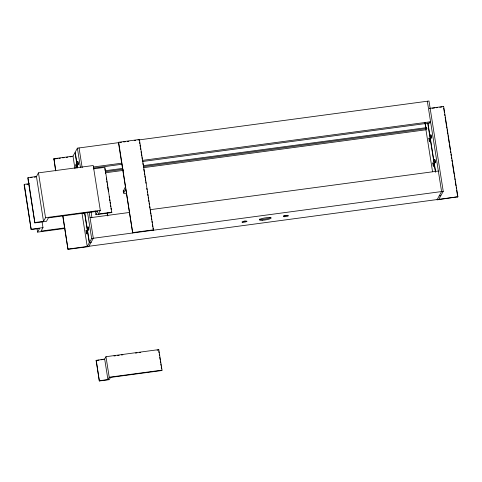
<?xml version="1.0" encoding="UTF-8"?>
<svg xmlns="http://www.w3.org/2000/svg" width="482" height="482" viewBox="0 0 482 482"><rect width="100%" height="100%" fill="white"/><g stroke="black" fill="none" stroke-linecap="round" stroke-linejoin="round"><path stroke-width="0.72" d="M76.427 167.935L75.879 164.549L76.114 167.863M83.591 212.767L83.5 213.381L83.253 212.899M29.39 183.672L24.323 184.347L24.1 184.757L31.173 229.595L39.596 228.468L37.578 232.119L64.962 228.45M111.975 212.176L98.286 214.014L100.304 210.357L93.231 165.519L38.464 172.863L36.451 176.514L28.022 177.647L27.799 178.051L34.873 222.895L46.459 221.34L48.363 217.888L97.858 211.249L95.954 214.701L111.752 212.58L104.901 167.332L93.369 168.881M55.611 170.893L53.918 158.729L72.993 156.168L75.023 152.493L77.475 168.037M31.173 229.595L24.323 184.347M34.873 222.895L28.022 177.647M118.59 142.648L77.403 148.173L75.198 152.173L77.65 167.718M35.096 222.491L43.525 221.358L45.537 217.701L38.464 172.863M42.054 221.756L42.982 227.637L41.078 231.089L64.715 227.92M153.083 228.004L153.427 230.209L139.4 139.485L118.668 142.268L118.452 142.666L125.41 186.805L123.272 191.27M89.224 212.363L93.309 238.277L88.718 246.591L67.992 249.369L62.913 215.737M139.184 139.888L139.4 139.485M68.167 249.049L87.236 246.495L89.266 242.814L84.483 212.46M91.104 242.271L89.447 242.494L91.652 238.494L87.561 212.586M126.537 193.559L125.049 193.758L123.597 193.324L125.736 188.854L132.701 232.993L118.668 142.268M96.099 360.464L104.678 359.048L105.98 356.698L158.789 349.613L162.03 370.14L161.807 370.544L110.492 377.424L109.257 379.659L99.334 380.991L96.099 360.464L98.93 360.084M99.334 380.991L96.255 360.181M99.491 380.708L107.92 379.575L109.215 377.225L105.98 356.698M158.789 349.613L158.572 350.016L157.084 350.215M143.281 165.627L426.672 127.61L426.823 128.555L426.16 129.754L143.516 167.67M142.793 161.476L429.914 122.958L430.577 121.759L142.708 160.373M443.476 106.769L443.651 106.45L429.715 108.317M137.979 140.045L428.992 101.009L443.241 191.336L441.036 195.331L439.379 195.553M427.335 101.232L441.584 191.553L436.993 199.873L457.9 196.77L443.651 106.45M119.934 142.467L121.572 142.25M123.633 141.973L125.302 141.75M127.332 141.473L128.815 141.274M134.249 140.551L135.743 140.346M53.743 159.048L57.442 158.548M58.925 158.349L60.407 158.156M62.624 157.855L64.106 157.656M66.329 157.361L67.811 157.162M70.029 156.861L71.511 156.662M429.408 108.655L430.89 108.456M432.372 108.257L434.589 107.956M436.071 107.757L437.554 107.564M439.777 107.263L441.994 106.968M93.49 166.977L121.826 163.175M93.568 168.079L121.91 164.278M30.697 177.665L32.143 177.472M34.318 177.177L35.764 176.984M105.245 170.73L122.398 168.429M105.395 171.676L123.296 169.272M143.431 166.573L426.823 128.555M105.48 172.773L123.38 170.375M26.908 184.377L28.311 184.19M45.537 217.701L100.304 210.357M90.074 217.744L129.598 212.442M150.48 209.646L438.343 171.026M31.396 229.191L42.982 227.637M132.918 232.589L153.65 229.812M91.652 238.494L443.241 191.336M89.266 242.814L90.929 242.591M439.198 195.873L440.855 195.65L438.831 199.331L457.9 196.77M88.899 246.272L437.168 199.548M113.945 355.999L115.433 355.8M117.668 355.499L119.15 355.3M121.386 354.999L122.874 354.8M135.514 353.107L137.002 352.908M139.232 352.607L140.72 352.408M101.057 359.795L103.184 359.512M109.215 377.225L162.03 370.14M443.711 108.245L444.41 112.692M444.645 114.168L444.88 115.65M445.109 117.132L446.398 125.278M446.627 126.754L446.862 128.236M447.097 129.718L447.332 131.2M447.561 132.677L447.796 134.159M448.031 135.641L449.2 143.046M449.429 144.528L450.248 149.709M450.483 151.185L450.718 152.667M450.947 154.15L451.182 155.632M451.417 157.108L451.652 158.59M451.887 160.072L452.116 161.554M452.351 163.037L454.104 174.141M454.339 175.617L454.568 177.099M454.803 178.581L455.038 180.063M455.273 181.545L455.972 185.986M456.207 187.468L456.436 188.944M456.671 190.426L457.725 197.09M429.763 122.018L429.914 122.958M427.932 123L435.638 171.863M427.757 123.32L435.463 172.182M425.208 122.892L425.998 127.911M425.118 123.157L425.931 128.29M424.847 122.874L425.082 124.356M425.317 125.838L425.546 127.314M425.901 129.537L432.553 171.737M139.527 142.094L139.762 143.564M139.991 145.034L140.226 146.504M140.455 147.98L140.69 149.45M141.039 151.655L141.268 153.125M141.503 154.595L141.732 156.072M141.967 157.542L142.196 159.012M142.431 160.482L142.66 161.952M142.895 163.428L143.124 164.898M143.359 166.368L143.588 167.838M143.823 169.309L144.172 171.52M144.401 172.99L144.636 174.46M144.865 175.93L145.1 177.4M145.329 178.87L145.564 180.346M145.793 181.816L146.028 183.287M146.817 188.281L147.046 189.751M147.281 191.221L147.51 192.698M147.745 194.168L147.974 195.638M148.209 197.108L148.438 198.578M148.673 200.048L148.902 201.524M149.137 202.994L149.366 204.464M149.715 206.67L149.95 208.14M150.179 209.616L150.414 211.086M150.643 212.556L150.878 214.026M151.107 215.496L151.342 216.966M151.571 218.442L151.806 219.913M152.035 221.383L152.27 222.853M152.499 224.323L152.848 226.534M158.801 351.48L159.03 352.945M159.265 354.415L159.494 355.879M159.729 357.343L160.072 359.542M160.307 361.012L160.536 362.476M160.765 363.94L161 365.41M161.229 366.874L161.458 368.344M123.205 190.8L123.531 192.854M104.793 168.477L105.142 170.682M105.371 172.152L105.606 173.622M106.299 178.033L106.534 179.503M106.763 180.973L106.998 182.443M107.227 183.913L107.462 185.383M107.691 186.853L108.39 191.264M109.197 196.409L109.432 197.879M109.661 199.349L109.896 200.819M110.125 202.289L110.36 203.759M110.589 205.23L110.824 206.7M111.053 208.17L111.288 209.64M107.347 212.996L107.811 215.936M107.239 214.141L107.468 215.611M95.376 211.026L95.954 214.701M91.086 212.176L91.899 217.322M79.06 147.95L82.187 167.748M77.403 148.173L80.44 167.423M84.772 212.881L89.447 242.494M72.993 156.168L74.975 168.754M81.982 213.177L87.236 246.495M104.678 359.048L107.92 379.575M53.918 158.729L55.785 170.574M62.732 216.057L67.992 249.369M36.451 176.514L43.525 221.358M37 228.444L37.578 232.119M270.824 217.376A6.031 1.042 -9 0 1 265.004 219.033A6.031 1.042 -9 0 1 259.316 219.111M287.435 215.279A2.531 0.434 -9 0 1 283.555 215.719M245.181 221.039A2.531 0.434 -9 0 1 243.265 221.316M77.674 161.35C78.313 168.995 78.873 161.633 77.674 161.35M432.83 162.982C433.408 170.489 434.071 163.669 432.83 162.982M86.109 230.414C86.471 237.421 87.489 232.131 86.109 230.414M428.95 138.238C429.293 145.166 430.348 140.069 428.95 138.238M430.86 134.785C431.197 141.708 432.258 136.617 430.86 134.785M434.746 159.409C435.065 166.266 436.156 161.343 434.746 159.409M88.055 226.871C88.351 233.656 89.477 228.908 88.055 226.871M262.184 220.28A6.031 1.042 -9 0 0 271.197 218.015A6.031 1.042 -9 0 0 262.341 218.436A6.031 1.042 -9 0 0 262.184 220.28M242.874 222.28A2.531 0.434 -9 0 0 246.965 221.401A2.531 0.434 -9 0 0 243.687 221.401A2.531 0.434 -9 0 0 242.874 222.28M284.543 216.713A2.531 0.434 -9 0 0 288.465 215.785A2.531 0.434 -9 0 0 284.904 215.894A2.531 0.434 -9 0 0 284.543 216.713"/></g></svg>
